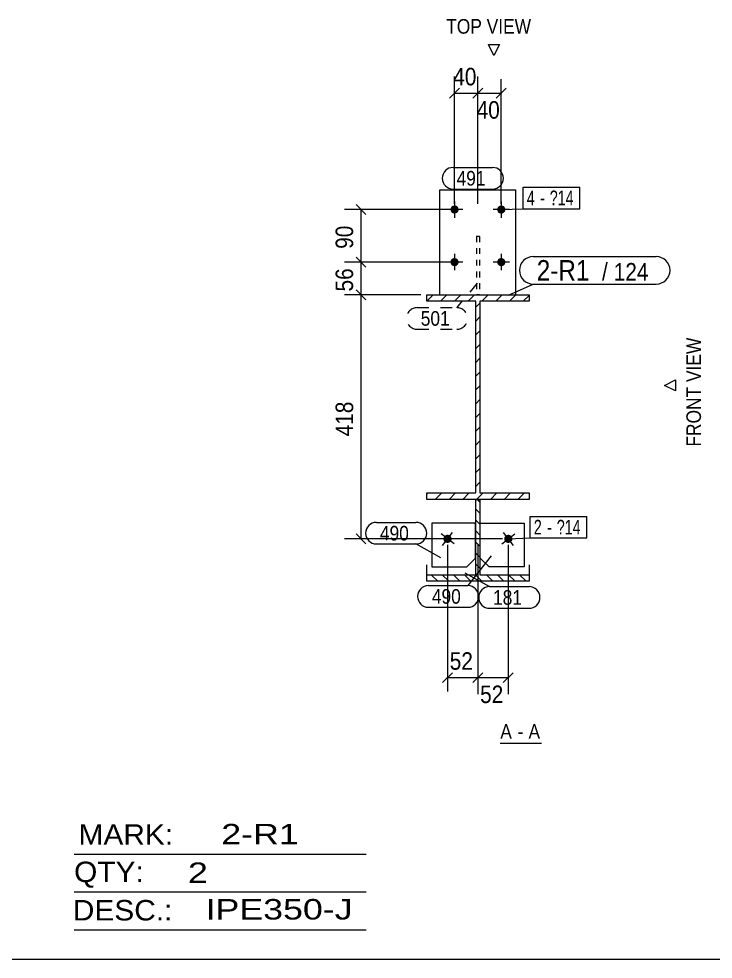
# Model space of a CAD drawing. Header units: millimetres. Extents: x 2 to 825, y 1 to 579.
# Drawn here: x 208 to 326.9, y 5 to 165.9 of the extents above; entities that cross this region are included whole.
import ezdxf

# ---------------------------------------------------------------- set-up
doc = ezdxf.new("R2010")
doc.units = ezdxf.units.MM
for name, pattern in [('XKITLINE00', [0]), ('XKITLINE01', [4, 1, -1, 1, -1]), ('XKITLINE02', [4, 2, -2])]:
    doc.linetypes.add(name, pattern=pattern)
for name, color, linetype, lineweight in [('Bolt', 3, 'Continuous', 0), ('BoltMark', 7, 'Continuous', 0), ('Dimensions', 7, 'Continuous', 0), ('DrawingSheet', 5, 'Continuous', 0), ('OtherObjectType', 7, 'Continuous', 0), ('Part', 2, 'Continuous', 0), ('PartMark', 7, 'Continuous', 0)]:
    doc.layers.add(name, color=color, linetype=linetype, lineweight=lineweight)
doc.styles.add('ARIAL', font='ARIAL.TTF')
doc.styles.add('ARIAL_NARROW', font='ARIALN.TTF')

# ---------------------------------------------------------------- blocks, each defined once
blk = doc.blocks.new('*A2')
at = {"layer": 'Part', "color": 7, "linetype": 'XKITLINE00', "lineweight": 0}
for p, q in [((277.85, 117.58), (278.95, 118.68)), ((277.85, 117.58), (277.85, 117.58)), ((280.21, 117.58), (281.31, 118.68)), ((282.57, 117.58), (283.67, 118.68)), ((284.92, 117.58), (286.02, 118.68)), ((287.28, 117.58), (288.38, 118.68)), ((289.64, 117.58), (290.74, 118.68)), ((292, 117.58), (293.1, 118.68)), ((294.35, 117.58), (295.35, 118.58)), ((286.25, 116.56), (286.95, 117.26)), ((286.25, 114.2), (286.95, 114.9)), ((286.25, 111.84), (286.95, 112.54)), ((286.25, 109.48), (286.95, 110.18)), ((286.25, 107.13), (286.95, 107.83)), ((286.25, 104.77), (286.95, 105.47)), ((286.25, 102.41), (286.95, 103.11)), ((286.25, 100.05), (286.95, 100.75)), ((286.25, 97.7), (286.95, 98.4)), ((286.25, 95.34), (286.95, 96.04)), ((286.25, 92.98), (286.95, 93.68)), ((286.25, 90.62), (286.95, 91.32)), ((286.25, 88.27), (286.95, 88.97)), ((286.25, 85.91), (286.95, 86.61)), ((277.85, 84.58), (278.05, 84.78)), ((279.31, 83.68), (280.41, 84.78)), ((281.67, 83.68), (282.77, 84.78)), ((284.03, 83.68), (285.13, 84.78)), ((286.38, 83.68), (287.48, 84.78)), ((288.74, 83.68), (289.84, 84.78)), ((291.1, 83.68), (292.2, 84.78)), ((293.46, 83.68), (294.56, 84.78))]:
    blk.add_line(p, q, dxfattribs=at)
blk = doc.blocks.new('*A3')
at = {"layer": 'Part', "color": 7, "linetype": 'XKITLINE00', "lineweight": 0}
for p, q in [((286.95, 83.22), (286.49, 83.68)), ((286.95, 81.33), (286.25, 82.03)), ((286.95, 79.45), (286.25, 80.15)), ((286.35, 78.17), (286.25, 78.26)), ((286.95, 77.56), (286.35, 78.17)), ((286.95, 75.67), (286.25, 76.37)), ((286.95, 73.79), (286.25, 74.49)), ((286.95, 71.9), (286.25, 72.6)), ((278.8, 70.62), (278.62, 70.79)), ((279.74, 69.67), (278.8, 70.62)), ((281.63, 69.67), (280.51, 70.79)), ((283.51, 69.67), (282.4, 70.79)), ((285.4, 69.67), (284.29, 70.79)), ((287.29, 69.67), (286.17, 70.79)), ((289.18, 69.67), (288.06, 70.79)), ((291.06, 69.67), (289.95, 70.79)), ((292.95, 69.67), (291.84, 70.79)), ((294.84, 69.67), (293.72, 70.79))]:
    blk.add_line(p, q, dxfattribs=at)
blk = doc.blocks.new('*A58')
at = {"layer": 'Bolt'}
blk.add_hatch(color=3, dxfattribs=at).paths.add_polyline_path([(280.95, 76.4), (280.92, 76.42), (280.9, 76.45), (280.87, 76.47), (280.85, 76.5), (280.83, 76.52), (280.81, 76.55), (280.79, 76.58), (280.78, 76.61), (280.76, 76.64), (280.75, 76.68), (280.74, 76.71), (280.73, 76.74), (280.72, 76.77), (280.71, 76.81), (280.71, 76.84), (280.7, 76.88), (280.7, 76.91), (280.7, 76.94), (280.7, 76.98), (280.71, 77.01), (280.71, 77.05), (280.72, 77.08), (280.73, 77.11), (280.74, 77.15), (280.75, 77.18), (280.76, 77.21), (280.78, 77.24), (280.79, 77.27), (280.81, 77.3), (280.83, 77.33), (280.85, 77.36), (280.87, 77.38), (280.89, 77.41), (280.92, 77.43), (280.94, 77.46), (280.97, 77.48), (281, 77.5), (281.03, 77.52), (281.06, 77.54), (281.09, 77.55), (281.12, 77.57), (281.15, 77.58), (281.18, 77.59), (281.21, 77.6), (281.25, 77.61), (281.28, 77.62), (281.31, 77.62), (281.35, 77.63), (281.38, 77.63), (281.42, 77.63), (281.45, 77.63), (281.49, 77.62), (281.52, 77.62), (281.55, 77.61), (281.59, 77.6), (281.62, 77.59), (281.65, 77.58), (281.68, 77.57), (281.72, 77.55), (281.75, 77.54), (281.78, 77.52), (281.8, 77.5), (281.83, 77.48), (281.86, 77.46), (281.88, 77.44), (281.91, 77.41), (281.93, 77.39), (281.95, 77.36), (281.97, 77.33), (281.99, 77.3), (282.01, 77.27), (282.03, 77.24), (282.04, 77.21), (282.05, 77.18), (282.07, 77.15), (282.08, 77.12), (282.08, 77.08), (282.09, 77.05), (282.1, 77.02), (282.1, 76.98), (282.1, 76.95), (282.1, 76.91), (282.1, 76.88), (282.1, 76.84), (282.09, 76.81), (282.09, 76.78), (282.08, 76.74), (282.07, 76.71), (282.06, 76.68), (282.04, 76.65), (282.03, 76.61), (282.01, 76.58), (281.99, 76.56), (281.97, 76.53), (281.95, 76.5), (281.93, 76.47), (281.91, 76.45), (281.89, 76.42), (281.86, 76.4), (281.83, 76.38), (281.81, 76.36), (281.78, 76.34), (281.75, 76.32), (281.72, 76.3), (281.69, 76.29), (281.65, 76.28), (281.62, 76.26), (281.59, 76.25), (281.56, 76.25), (281.52, 76.24), (281.49, 76.23), (281.45, 76.23), (281.42, 76.23), (281.39, 76.23), (281.35, 76.23), (281.32, 76.23), (281.28, 76.24), (281.25, 76.25), (281.22, 76.25), (281.18, 76.26), (281.15, 76.28), (281.12, 76.29), (281.09, 76.3), (281.06, 76.32), (281.03, 76.34), (281, 76.36), (280.97, 76.38)], flags=17)
at = {"layer": 'Bolt', "color": 3, "linetype": 'XKITLINE00', "lineweight": 0}
for p, q in [((282.51, 76.07), (280.3, 77.79)), ((280.54, 75.82), (282.26, 78.03))]:
    blk.add_line(p, q, dxfattribs=at)
blk = doc.blocks.new('*A59')
at = {"layer": 'Bolt'}
blk.add_hatch(color=3, dxfattribs=at).paths.add_polyline_path([(291.4, 77.5), (291.43, 77.52), (291.46, 77.54), (291.49, 77.55), (291.52, 77.57), (291.55, 77.58), (291.58, 77.59), (291.62, 77.6), (291.65, 77.61), (291.68, 77.62), (291.72, 77.62), (291.75, 77.63), (291.79, 77.63), (291.82, 77.63), (291.85, 77.63), (291.89, 77.62), (291.92, 77.62), (291.96, 77.61), (291.99, 77.6), (292.02, 77.59), (292.05, 77.58), (292.09, 77.57), (292.12, 77.55), (292.15, 77.54), (292.18, 77.52), (292.21, 77.5), (292.23, 77.48), (292.26, 77.46), (292.29, 77.43), (292.31, 77.41), (292.33, 77.38), (292.35, 77.36), (292.37, 77.33), (292.39, 77.3), (292.41, 77.27), (292.43, 77.24), (292.44, 77.21), (292.46, 77.18), (292.47, 77.15), (292.48, 77.11), (292.49, 77.08), (292.49, 77.05), (292.5, 77.01), (292.5, 76.98), (292.5, 76.94), (292.5, 76.91), (292.5, 76.88), (292.5, 76.84), (292.49, 76.81), (292.48, 76.77), (292.48, 76.74), (292.47, 76.71), (292.45, 76.68), (292.44, 76.64), (292.43, 76.61), (292.41, 76.58), (292.39, 76.55), (292.37, 76.52), (292.35, 76.5), (292.33, 76.47), (292.31, 76.45), (292.28, 76.42), (292.26, 76.4), (292.23, 76.38), (292.2, 76.36), (292.18, 76.34), (292.15, 76.32), (292.12, 76.3), (292.08, 76.29), (292.05, 76.28), (292.02, 76.26), (291.99, 76.25), (291.95, 76.25), (291.92, 76.24), (291.89, 76.23), (291.85, 76.23), (291.82, 76.23), (291.78, 76.23), (291.75, 76.23), (291.71, 76.23), (291.68, 76.24), (291.65, 76.25), (291.61, 76.25), (291.58, 76.26), (291.55, 76.28), (291.52, 76.29), (291.49, 76.3), (291.46, 76.32), (291.43, 76.34), (291.4, 76.36), (291.37, 76.38), (291.34, 76.4), (291.32, 76.42), (291.29, 76.45), (291.27, 76.47), (291.25, 76.5), (291.23, 76.53), (291.21, 76.56), (291.19, 76.58), (291.18, 76.61), (291.16, 76.65), (291.15, 76.68), (291.14, 76.71), (291.13, 76.74), (291.12, 76.78), (291.11, 76.81), (291.11, 76.84), (291.1, 76.88), (291.1, 76.91), (291.1, 76.95), (291.1, 76.98), (291.11, 77.02), (291.11, 77.05), (291.12, 77.08), (291.13, 77.12), (291.14, 77.15), (291.15, 77.18), (291.16, 77.21), (291.18, 77.24), (291.19, 77.27), (291.21, 77.3), (291.23, 77.33), (291.25, 77.36), (291.27, 77.39), (291.3, 77.41), (291.32, 77.44), (291.35, 77.46), (291.37, 77.48)], flags=17)
at = {"layer": 'Bolt', "color": 3, "linetype": 'XKITLINE00', "lineweight": 0}
for p, q in [((290.7, 76.07), (292.91, 77.79)), ((290.94, 78.03), (292.66, 75.82))]:
    blk.add_line(p, q, dxfattribs=at)
blk = doc.blocks.new('*A60')
at = {"layer": 'Bolt'}
for points in [[(283.3, 133.25), (283.3, 133.22), (283.29, 133.18), (283.29, 133.15), (283.28, 133.11), (283.27, 133.08), (283.26, 133.05), (283.25, 133.02), (283.23, 132.99), (283.22, 132.95), (283.2, 132.92), (283.18, 132.9), (283.16, 132.87), (283.14, 132.84), (283.12, 132.81), (283.1, 132.79), (283.07, 132.77), (283.05, 132.74), (283.02, 132.72), (282.99, 132.7), (282.96, 132.68), (282.93, 132.67), (282.9, 132.65), (282.87, 132.64), (282.84, 132.63), (282.81, 132.61), (282.77, 132.61), (282.74, 132.6), (282.7, 132.59), (282.67, 132.59), (282.64, 132.59), (282.6, 132.58), (282.57, 132.59), (282.53, 132.59), (282.5, 132.59), (282.47, 132.6), (282.43, 132.61), (282.4, 132.61), (282.37, 132.63), (282.33, 132.64), (282.3, 132.65), (282.27, 132.67), (282.24, 132.68), (282.21, 132.7), (282.18, 132.72), (282.16, 132.74), (282.13, 132.77), (282.11, 132.79), (282.08, 132.81), (282.06, 132.84), (282.04, 132.87), (282.02, 132.9), (282, 132.92), (281.98, 132.95), (281.97, 132.99), (281.96, 133.02), (281.94, 133.05), (281.93, 133.08), (281.92, 133.11), (281.92, 133.15), (281.91, 133.18), (281.91, 133.22), (281.9, 133.25), (281.9, 133.28), (281.9, 133.32), (281.91, 133.35), (281.91, 133.39), (281.92, 133.42), (281.92, 133.45), (281.93, 133.49), (281.94, 133.52), (281.96, 133.55), (281.97, 133.58), (281.98, 133.61), (282, 133.64), (282.02, 133.67), (282.04, 133.7), (282.06, 133.73), (282.08, 133.75), (282.11, 133.78), (282.13, 133.8), (282.16, 133.83), (282.18, 133.85), (282.21, 133.87), (282.24, 133.88), (282.27, 133.9), (282.3, 133.92), (282.33, 133.93), (282.37, 133.94), (282.4, 133.95), (282.43, 133.96), (282.47, 133.97), (282.5, 133.98), (282.53, 133.98), (282.57, 133.98), (282.6, 133.98), (282.64, 133.98), (282.67, 133.98), (282.7, 133.98), (282.74, 133.97), (282.77, 133.96), (282.81, 133.95), (282.84, 133.94), (282.87, 133.93), (282.9, 133.92), (282.93, 133.9), (282.96, 133.88), (282.99, 133.87), (283.02, 133.85), (283.05, 133.83), (283.07, 133.8), (283.1, 133.78), (283.12, 133.75), (283.14, 133.73), (283.16, 133.7), (283.18, 133.67), (283.2, 133.64), (283.22, 133.61), (283.23, 133.58), (283.25, 133.55), (283.26, 133.52), (283.27, 133.49), (283.28, 133.45), (283.29, 133.42), (283.29, 133.39), (283.3, 133.35), (283.3, 133.32), (283.3, 133.28)], [(291.3, 133.25), (291.3, 133.22), (291.29, 133.18), (291.29, 133.15), (291.28, 133.11), (291.27, 133.08), (291.26, 133.05), (291.25, 133.02), (291.23, 132.99), (291.22, 132.95), (291.2, 132.92), (291.18, 132.9), (291.16, 132.87), (291.14, 132.84), (291.12, 132.81), (291.1, 132.79), (291.07, 132.77), (291.05, 132.74), (291.02, 132.72), (290.99, 132.7), (290.96, 132.68), (290.93, 132.67), (290.9, 132.65), (290.87, 132.64), (290.84, 132.63), (290.81, 132.61), (290.77, 132.61), (290.74, 132.6), (290.7, 132.59), (290.67, 132.59), (290.64, 132.59), (290.6, 132.58), (290.57, 132.59), (290.53, 132.59), (290.5, 132.59), (290.47, 132.6), (290.43, 132.61), (290.4, 132.61), (290.37, 132.63), (290.33, 132.64), (290.3, 132.65), (290.27, 132.67), (290.24, 132.68), (290.21, 132.7), (290.18, 132.72), (290.16, 132.74), (290.13, 132.77), (290.11, 132.79), (290.08, 132.81), (290.06, 132.84), (290.04, 132.87), (290.02, 132.9), (290, 132.92), (289.98, 132.95), (289.97, 132.99), (289.96, 133.02), (289.94, 133.05), (289.93, 133.08), (289.92, 133.11), (289.92, 133.15), (289.91, 133.18), (289.91, 133.22), (289.9, 133.25), (289.9, 133.28), (289.9, 133.32), (289.91, 133.35), (289.91, 133.39), (289.92, 133.42), (289.92, 133.45), (289.93, 133.49), (289.94, 133.52), (289.96, 133.55), (289.97, 133.58), (289.98, 133.61), (290, 133.64), (290.02, 133.67), (290.04, 133.7), (290.06, 133.73), (290.08, 133.75), (290.11, 133.78), (290.13, 133.8), (290.16, 133.83), (290.18, 133.85), (290.21, 133.87), (290.24, 133.88), (290.27, 133.9), (290.3, 133.92), (290.33, 133.93), (290.37, 133.94), (290.4, 133.95), (290.43, 133.96), (290.47, 133.97), (290.5, 133.98), (290.53, 133.98), (290.57, 133.98), (290.6, 133.98), (290.64, 133.98), (290.67, 133.98), (290.7, 133.98), (290.74, 133.97), (290.77, 133.96), (290.81, 133.95), (290.84, 133.94), (290.87, 133.93), (290.9, 133.92), (290.93, 133.9), (290.96, 133.88), (290.99, 133.87), (291.02, 133.85), (291.05, 133.83), (291.07, 133.8), (291.1, 133.78), (291.12, 133.75), (291.14, 133.73), (291.16, 133.7), (291.18, 133.67), (291.2, 133.64), (291.22, 133.61), (291.23, 133.58), (291.25, 133.55), (291.26, 133.52), (291.27, 133.49), (291.28, 133.45), (291.29, 133.42), (291.29, 133.39), (291.3, 133.35), (291.3, 133.32), (291.3, 133.28)], [(283.3, 124.25), (283.3, 124.22), (283.29, 124.18), (283.29, 124.15), (283.28, 124.11), (283.27, 124.08), (283.26, 124.05), (283.25, 124.02), (283.23, 123.99), (283.22, 123.95), (283.2, 123.92), (283.18, 123.9), (283.16, 123.87), (283.14, 123.84), (283.12, 123.81), (283.1, 123.79), (283.07, 123.77), (283.05, 123.74), (283.02, 123.72), (282.99, 123.7), (282.96, 123.68), (282.93, 123.67), (282.9, 123.65), (282.87, 123.64), (282.84, 123.63), (282.81, 123.61), (282.77, 123.61), (282.74, 123.6), (282.7, 123.59), (282.67, 123.59), (282.64, 123.59), (282.6, 123.58), (282.57, 123.59), (282.53, 123.59), (282.5, 123.59), (282.47, 123.6), (282.43, 123.61), (282.4, 123.61), (282.37, 123.63), (282.33, 123.64), (282.3, 123.65), (282.27, 123.67), (282.24, 123.68), (282.21, 123.7), (282.18, 123.72), (282.16, 123.74), (282.13, 123.77), (282.11, 123.79), (282.08, 123.81), (282.06, 123.84), (282.04, 123.87), (282.02, 123.9), (282, 123.92), (281.98, 123.95), (281.97, 123.99), (281.96, 124.02), (281.94, 124.05), (281.93, 124.08), (281.92, 124.11), (281.92, 124.15), (281.91, 124.18), (281.91, 124.22), (281.9, 124.25), (281.9, 124.28), (281.9, 124.32), (281.91, 124.35), (281.91, 124.39), (281.92, 124.42), (281.92, 124.45), (281.93, 124.49), (281.94, 124.52), (281.96, 124.55), (281.97, 124.58), (281.98, 124.61), (282, 124.64), (282.02, 124.67), (282.04, 124.7), (282.06, 124.73), (282.08, 124.75), (282.11, 124.78), (282.13, 124.8), (282.16, 124.83), (282.18, 124.85), (282.21, 124.87), (282.24, 124.88), (282.27, 124.9), (282.3, 124.92), (282.33, 124.93), (282.37, 124.94), (282.4, 124.95), (282.43, 124.96), (282.47, 124.97), (282.5, 124.98), (282.53, 124.98), (282.57, 124.98), (282.6, 124.98), (282.64, 124.98), (282.67, 124.98), (282.7, 124.98), (282.74, 124.97), (282.77, 124.96), (282.81, 124.95), (282.84, 124.94), (282.87, 124.93), (282.9, 124.92), (282.93, 124.9), (282.96, 124.88), (282.99, 124.87), (283.02, 124.85), (283.05, 124.83), (283.07, 124.8), (283.1, 124.78), (283.12, 124.75), (283.14, 124.73), (283.16, 124.7), (283.18, 124.67), (283.2, 124.64), (283.22, 124.61), (283.23, 124.58), (283.25, 124.55), (283.26, 124.52), (283.27, 124.49), (283.28, 124.45), (283.29, 124.42), (283.29, 124.39), (283.3, 124.35), (283.3, 124.32), (283.3, 124.28)], [(291.3, 124.25), (291.3, 124.22), (291.29, 124.18), (291.29, 124.15), (291.28, 124.11), (291.27, 124.08), (291.26, 124.05), (291.25, 124.02), (291.23, 123.99), (291.22, 123.95), (291.2, 123.92), (291.18, 123.9), (291.16, 123.87), (291.14, 123.84), (291.12, 123.81), (291.1, 123.79), (291.07, 123.77), (291.05, 123.74), (291.02, 123.72), (290.99, 123.7), (290.96, 123.68), (290.93, 123.67), (290.9, 123.65), (290.87, 123.64), (290.84, 123.63), (290.81, 123.61), (290.77, 123.61), (290.74, 123.6), (290.7, 123.59), (290.67, 123.59), (290.64, 123.59), (290.6, 123.58), (290.57, 123.59), (290.53, 123.59), (290.5, 123.59), (290.47, 123.6), (290.43, 123.61), (290.4, 123.61), (290.37, 123.63), (290.33, 123.64), (290.3, 123.65), (290.27, 123.67), (290.24, 123.68), (290.21, 123.7), (290.18, 123.72), (290.16, 123.74), (290.13, 123.77), (290.11, 123.79), (290.08, 123.81), (290.06, 123.84), (290.04, 123.87), (290.02, 123.9), (290, 123.92), (289.98, 123.95), (289.97, 123.99), (289.96, 124.02), (289.94, 124.05), (289.93, 124.08), (289.92, 124.11), (289.92, 124.15), (289.91, 124.18), (289.91, 124.22), (289.9, 124.25), (289.9, 124.28), (289.9, 124.32), (289.91, 124.35), (289.91, 124.39), (289.92, 124.42), (289.92, 124.45), (289.93, 124.49), (289.94, 124.52), (289.96, 124.55), (289.97, 124.58), (289.98, 124.61), (290, 124.64), (290.02, 124.67), (290.04, 124.7), (290.06, 124.73), (290.08, 124.75), (290.11, 124.78), (290.13, 124.8), (290.16, 124.83), (290.18, 124.85), (290.21, 124.87), (290.24, 124.88), (290.27, 124.9), (290.3, 124.92), (290.33, 124.93), (290.37, 124.94), (290.4, 124.95), (290.43, 124.96), (290.47, 124.97), (290.5, 124.98), (290.53, 124.98), (290.57, 124.98), (290.6, 124.98), (290.64, 124.98), (290.67, 124.98), (290.7, 124.98), (290.74, 124.97), (290.77, 124.96), (290.81, 124.95), (290.84, 124.94), (290.87, 124.93), (290.9, 124.92), (290.93, 124.9), (290.96, 124.88), (290.99, 124.87), (291.02, 124.85), (291.05, 124.83), (291.07, 124.8), (291.1, 124.78), (291.12, 124.75), (291.14, 124.73), (291.16, 124.7), (291.18, 124.67), (291.2, 124.64), (291.22, 124.61), (291.23, 124.58), (291.25, 124.55), (291.26, 124.52), (291.27, 124.49), (291.28, 124.45), (291.29, 124.42), (291.29, 124.39), (291.3, 124.35), (291.3, 124.32), (291.3, 124.28)]]:
    blk.add_hatch(color=3, dxfattribs=at).paths.add_polyline_path(points, flags=17)
at = {"layer": 'Bolt', "color": 3, "linetype": 'XKITLINE00', "lineweight": 0}
for p, q in [((282.6, 134.68), (282.6, 131.88)), ((290.6, 134.68), (290.6, 131.88)), ((284, 133.28), (281.2, 133.28)), ((292, 133.28), (289.2, 133.28)), ((282.6, 125.68), (282.6, 122.88)), ((290.6, 125.68), (290.6, 122.88)), ((284, 124.28), (281.2, 124.28)), ((292, 124.28), (289.2, 124.28))]:
    blk.add_line(p, q, dxfattribs=at)
blk = doc.blocks.new('*A61')
at = {"layer": 'Part', "color": 2, "linetype": 'XKITLINE00', "lineweight": 0}
for p, q in [((277.85, 117.58), (277.85, 118.68)), ((277.85, 118.68), (295.35, 118.68)), ((286.25, 117.58), (277.85, 117.58)), ((286.25, 84.78), (286.25, 117.58)), ((295.35, 117.58), (286.95, 117.58)), ((286.95, 117.58), (286.95, 84.78)), ((295.35, 118.68), (295.35, 117.58)), ((277.85, 83.68), (277.85, 84.78)), ((277.85, 84.78), (286.25, 84.78)), ((295.35, 83.68), (277.85, 83.68)), ((286.95, 84.78), (295.35, 84.78)), ((295.35, 84.78), (295.35, 83.68))]:
    blk.add_line(p, q, dxfattribs=at)
blk = doc.blocks.new('*A62')
at = {"layer": 'Part', "color": 2, "linetype": 'XKITLINE00', "lineweight": 0}
for p, q in [((286.2, 79.63), (278.7, 79.63)), ((278.7, 79.63), (278.7, 72.13)), ((286.2, 73.63), (286.2, 79.63)), ((284.7, 72.13), (286.2, 73.63)), ((278.7, 72.13), (284.7, 72.13))]:
    blk.add_line(p, q, dxfattribs=at)
blk = doc.blocks.new('*A63')
at = {"layer": 'Part', "color": 2, "linetype": 'XKITLINE00', "lineweight": 0}
for p, q in [((287, 73.63), (287, 79.63)), ((287, 79.63), (294.5, 79.63)), ((294.5, 79.63), (294.5, 72.13)), ((288.5, 72.13), (287, 73.63)), ((294.5, 72.13), (288.5, 72.13))]:
    blk.add_line(p, q, dxfattribs=at)
blk = doc.blocks.new('*A64')
at = {"layer": 'Part', "color": 7, "linetype": 'XKITLINE01', "lineweight": 0}
for p, q in [((286.85, 128.68), (286.35, 128.68)), ((286.35, 128.68), (286.35, 118.68)), ((286.85, 128.68), (286.85, 118.68)), ((286.85, 118.68), (286.35, 118.68))]:
    blk.add_line(p, q, dxfattribs=at)
blk = doc.blocks.new('*A65')
at = {"layer": 'Part', "color": 2, "linetype": 'XKITLINE00', "lineweight": 0}
for p, q in [((280.1, 118.68), (280.1, 136.68)), ((280.1, 136.68), (293.1, 136.68)), ((293.1, 118.68), (293.1, 136.68))]:
    blk.add_line(p, q, dxfattribs=at)
at = {"layer": 'Part', "color": 7, "linetype": 'XKITLINE01', "lineweight": 0}
blk.add_line((280.1, 118.68), (293.1, 118.68), dxfattribs=at)
blk = doc.blocks.new('*A66')
at = {"layer": 'Part', "color": 2, "linetype": 'XKITLINE00', "lineweight": 0}
for p, q in [((286.25, 70.79), (286.25, 83.68)), ((286.25, 83.68), (286.95, 83.68)), ((286.95, 83.68), (286.95, 83.68)), ((286.95, 83.68), (286.95, 70.79)), ((277.85, 69.67), (277.85, 72.47)), ((295.35, 72.47), (295.35, 69.67)), ((277.85, 70.79), (286.25, 70.79)), ((295.35, 69.67), (277.85, 69.67)), ((286.95, 70.79), (295.35, 70.79))]:
    blk.add_line(p, q, dxfattribs=at)
blk = doc.blocks.new('*A67')
at = {"layer": 'DrawingSheet', "color": 5, "linetype": 'XKITLINE00', "lineweight": 0}
blk.add_line((5, 5), (825, 5), dxfattribs=at)
blk = doc.blocks.new('*A71')
at = {"layer": 'OtherObjectType', "color": 6, "linetype": 'XKITLINE00', "lineweight": 0}
for p, q in [((217.5, 23), (267.5, 23)), ((217.5, 16.5), (267.5, 16.5)), ((217.5, 10), (267.5, 10))]:
    blk.add_line(p, q, dxfattribs=at)
at = {"layer": 'OtherObjectType', "color": 6, "style": 'ARIAL_NARROW'}
for s, width, p in [('MARK:', 1.275, (218.27, 24.58)), ('2-R1', 1.525501, (242.69, 24.65)), ('QTY:', 1.275, (217.5, 18.19)), ('2', 1.525501, (236.99, 18.05)), ('DESC.:', 1.275, (217.29, 11.63)), ('IPE350-J', 1.525501, (240, 11.79))]:
    blk.add_text(s, height=3.5, dxfattribs=dict(at, width=width)).set_placement(p)
blk = doc.blocks.new('*A159')
at = {"layer": 'Dimensions', "color": 7, "linetype": 'XKITLINE00', "lineweight": 0}
for p, q in [((265.75, 119.53), (267.45, 117.84)), ((276.85, 118.68), (263.75, 118.68)), ((266.6, 76.93), (266.6, 118.68)), ((265.75, 77.78), (267.45, 76.08)), ((290.8, 76.93), (263.75, 76.93))]:
    blk.add_line(p, q, dxfattribs=at)
at = {"layer": 'Dimensions', "color": 3}
for p in [(266.6, 118.68), (266.6, 76.93)]:
    blk.add_point(p, dxfattribs=at)
at = {"layer": 'Dimensions', "color": 3, "style": 'ARIAL', "width": 0.85}
blk.add_text('418', height=3, rotation=90.0002, dxfattribs=at).set_placement((265.25, 94.47))
blk = doc.blocks.new('*A160')
at = {"layer": 'Dimensions', "color": 7, "linetype": 'XKITLINE00', "lineweight": 0}
for p, q in [((281.6, 124.28), (263.75, 124.28)), ((265.75, 125.13), (267.45, 123.44)), ((266.6, 118.68), (266.6, 124.28)), ((265.75, 119.53), (267.45, 117.84)), ((276.85, 118.68), (263.75, 118.68))]:
    blk.add_line(p, q, dxfattribs=at)
at = {"layer": 'Dimensions', "color": 3}
for p in [(266.6, 124.28), (266.6, 118.68)]:
    blk.add_point(p, dxfattribs=at)
at = {"layer": 'Dimensions', "color": 3, "style": 'ARIAL', "width": 0.85}
blk.add_text('56', height=3, rotation=90.0002, dxfattribs=at).set_placement((265.25, 119.26))
blk = doc.blocks.new('*A161')
at = {"layer": 'Dimensions', "color": 7, "linetype": 'XKITLINE00', "lineweight": 0}
for p, q in [((265.75, 134.13), (267.45, 132.44)), ((281.6, 133.28), (263.75, 133.28)), ((266.6, 124.28), (266.6, 133.28)), ((281.6, 124.28), (263.75, 124.28)), ((265.75, 125.13), (267.45, 123.44))]:
    blk.add_line(p, q, dxfattribs=at)
at = {"layer": 'Dimensions', "color": 3}
for p in [(266.6, 133.28), (266.6, 124.28)]:
    blk.add_point(p, dxfattribs=at)
at = {"layer": 'Dimensions', "color": 3, "style": 'ARIAL', "width": 0.85}
blk.add_text('90', height=3, rotation=90.0002, dxfattribs=at).set_placement((265.25, 126.56))
blk = doc.blocks.new('*A162')
at = {"layer": 'Dimensions', "color": 7, "linetype": 'XKITLINE00', "lineweight": 0}
for p, q in [((281.4, 75.93), (281.4, 50.78)), ((286.6, 75.93), (286.6, 50.78)), ((282.25, 54.03), (280.55, 52.34)), ((281.4, 53.18), (286.6, 53.18)), ((287.45, 54.03), (285.75, 52.34))]:
    blk.add_line(p, q, dxfattribs=at)
at = {"layer": 'Dimensions', "color": 3}
for p in [(281.4, 53.18), (286.6, 53.18)]:
    blk.add_point(p, dxfattribs=at)
at = {"layer": 'Dimensions', "color": 3, "style": 'ARIAL', "width": 0.85}
blk.add_text('52', height=3, dxfattribs=at).set_placement((281.78, 54.53))
blk = doc.blocks.new('*A163')
at = {"layer": 'Dimensions', "color": 7, "linetype": 'XKITLINE00', "lineweight": 0}
for p, q in [((286.6, 75.93), (286.6, 50.33)), ((291.8, 75.93), (291.8, 50.33)), ((287.45, 54.03), (285.75, 52.34)), ((286.6, 53.18), (291.8, 53.18)), ((292.65, 54.03), (290.95, 52.34))]:
    blk.add_line(p, q, dxfattribs=at)
at = {"layer": 'Dimensions', "color": 3}
for p in [(286.6, 53.18), (291.8, 53.18)]:
    blk.add_point(p, dxfattribs=at)
at = {"layer": 'Dimensions', "color": 3, "style": 'ARIAL', "width": 0.85}
blk.add_text('52', height=3, dxfattribs=at).set_placement((286.98, 48.83))
blk = doc.blocks.new('*A164')
at = {"layer": 'Dimensions', "color": 7, "linetype": 'XKITLINE00', "lineweight": 0}
for p, q in [((282.6, 134.28), (282.6, 156.03)), ((286.6, 134.28), (286.6, 156.03)), ((283.45, 154.03), (281.75, 152.34)), ((282.6, 153.18), (286.6, 153.18)), ((287.45, 154.03), (285.75, 152.34))]:
    blk.add_line(p, q, dxfattribs=at)
at = {"layer": 'Dimensions', "color": 3}
for p in [(282.6, 153.18), (286.6, 153.18)]:
    blk.add_point(p, dxfattribs=at)
at = {"layer": 'Dimensions', "color": 3, "style": 'ARIAL', "width": 0.85}
blk.add_text('40', height=3, dxfattribs=at).set_placement((282.38, 154.53))
blk = doc.blocks.new('*A165')
at = {"layer": 'Dimensions', "color": 7, "linetype": 'XKITLINE00', "lineweight": 0}
for p, q in [((286.6, 134.28), (286.6, 155.58)), ((290.6, 134.28), (290.6, 155.58)), ((287.45, 154.03), (285.75, 152.34)), ((286.6, 153.18), (290.6, 153.18)), ((291.45, 154.03), (289.75, 152.34))]:
    blk.add_line(p, q, dxfattribs=at)
at = {"layer": 'Dimensions', "color": 3}
for p in [(286.6, 153.18), (290.6, 153.18)]:
    blk.add_point(p, dxfattribs=at)
at = {"layer": 'Dimensions', "color": 3, "style": 'ARIAL', "width": 0.85}
blk.add_text('40', height=3, dxfattribs=at).set_placement((286.38, 148.83))
blk = doc.blocks.new('*A166')
at = {"layer": 'BoltMark', "color": 7, "linetype": 'XKITLINE00', "lineweight": 0}
for p, q in [((295.57, 80.78), (305.26, 80.78)), ((295.57, 77.08), (295.57, 80.78)), ((305.26, 77.08), (305.26, 80.78)), ((291.8, 76.93), (295.57, 77.08)), ((295.57, 77.08), (305.26, 77.08))]:
    blk.add_line(p, q, dxfattribs=at)
at = {"layer": 'BoltMark', "color": 3, "style": 'ARIAL_NARROW', "width": 0.85}
for s, p in [('2', (296.17, 77.68)), ('?14', (300.1, 77.68)), ('-', (298.44, 77.68))]:
    blk.add_text(s, height=2.5, dxfattribs=at).set_placement(p)
blk = doc.blocks.new('*A167')
at = {"layer": 'BoltMark', "color": 7, "linetype": 'XKITLINE00', "lineweight": 0}
for p, q in [((294.37, 137.13), (304.06, 137.13)), ((294.37, 133.43), (294.37, 137.13)), ((304.06, 133.43), (304.06, 137.13)), ((290.6, 133.28), (294.37, 133.43)), ((294.37, 133.43), (304.06, 133.43))]:
    blk.add_line(p, q, dxfattribs=at)
at = {"layer": 'BoltMark', "color": 3, "style": 'ARIAL_NARROW', "width": 0.85}
for s, p in [('4', (294.97, 134.03)), ('?14', (298.9, 134.03)), ('-', (297.24, 134.03))]:
    blk.add_text(s, height=2.5, dxfattribs=at).set_placement(p)
blk = doc.blocks.new('*A168')
at = {"layer": 'PartMark', "color": 7, "linetype": 'XKITLINE00', "lineweight": 0}
for p, q in [((269.23, 79.75), (275.99, 79.75)), ((269.23, 76.05), (275.99, 76.05)), ((280.23, 73.66), (275.99, 76.05))]:
    blk.add_line(p, q, dxfattribs=at)
for centre, start, end in [((269.23, 77.9), 90, 270), ((275.99, 77.9), 270, 90)]:
    blk.add_arc(centre, 1.85, start, end, dxfattribs=at)
at = {"layer": 'PartMark', "color": 3, "style": 'ARIAL', "width": 0.85}
blk.add_text('490', height=2.5, dxfattribs=at).set_placement((269.83, 76.65))
blk = doc.blocks.new('*A169')
at = {"layer": 'PartMark', "color": 7, "linetype": 'XKITLINE00', "lineweight": 0}
for p, q in [((288.88, 74.01), (284.88, 68.93)), ((278.12, 68.93), (284.88, 68.93)), ((278.12, 65.23), (284.88, 65.23))]:
    blk.add_line(p, q, dxfattribs=at)
for centre, start, end in [((278.12, 67.08), 90, 270), ((284.88, 67.08), 270, 90)]:
    blk.add_arc(centre, 1.85, start, end, dxfattribs=at)
at = {"layer": 'PartMark', "color": 3, "style": 'ARIAL', "width": 0.85}
blk.add_text('490', height=2.5, dxfattribs=at).set_placement((278.72, 65.83))
blk = doc.blocks.new('*A170')
at = {"layer": 'PartMark', "color": 7, "linetype": 'XKITLINE02', "lineweight": 0}
for p, q in [((286.48, 120.71), (282.98, 116.5)), ((276.22, 116.5), (282.98, 116.5)), ((276.22, 112.8), (282.98, 112.8))]:
    blk.add_line(p, q, dxfattribs=at)
for centre, start, end in [((276.22, 114.65), 90, 270), ((282.98, 114.65), 270, 90)]:
    blk.add_arc(centre, 1.85, start, end, dxfattribs=at)
at = {"layer": 'PartMark', "color": 3, "style": 'ARIAL', "width": 0.85}
blk.add_text('501', height=2.5, dxfattribs=at).set_placement((276.82, 113.4))
blk = doc.blocks.new('*A171')
at = {"layer": 'PartMark', "color": 7, "linetype": 'XKITLINE00', "lineweight": 0}
for p, q in [((282.35, 140.48), (289.11, 140.48)), ((282.35, 136.78), (289.11, 136.78))]:
    blk.add_line(p, q, dxfattribs=at)
for centre, start, end in [((282.35, 138.63), 90, 270), ((289.11, 138.63), 270, 90)]:
    blk.add_arc(centre, 1.85, start, end, dxfattribs=at)
at = {"layer": 'PartMark', "color": 3, "style": 'ARIAL', "width": 0.85}
blk.add_text('491', height=2.5, dxfattribs=at).set_placement((282.95, 137.38))
blk = doc.blocks.new('*A172')
at = {"layer": 'PartMark', "color": 7, "linetype": 'XKITLINE00', "lineweight": 0}
for p, q in [((296.07, 125.23), (317.12, 125.23)), ((291.82, 118.64), (296.07, 120.53)), ((296.07, 120.53), (317.12, 120.53))]:
    blk.add_line(p, q, dxfattribs=at)
for centre, start, end in [((296.07, 122.88), 90, 270), ((317.12, 122.88), 270, 90)]:
    blk.add_arc(centre, 2.35, start, end, dxfattribs=at)
at = {"layer": 'PartMark', "color": 1, "style": 'ARIAL', "width": 0.85}
blk.add_text('2-R1', height=3.5, dxfattribs=at).set_placement((296.67, 121.13))
at = {"layer": 'PartMark', "color": 3, "style": 'ARIAL', "width": 0.85}
for s, p in [('/', (307.83, 121.13)), ('124', (309.84, 121.13))]:
    blk.add_text(s, height=3, dxfattribs=at).set_placement(p)
blk = doc.blocks.new('*A173')
at = {"layer": 'PartMark', "color": 7, "linetype": 'XKITLINE00', "lineweight": 0}
for p, q in [((284.35, 71.14), (288.59, 68.75)), ((288.59, 68.75), (295.36, 68.75)), ((288.59, 65.05), (295.36, 65.05))]:
    blk.add_line(p, q, dxfattribs=at)
for centre, start, end in [((288.59, 66.9), 90, 270), ((295.36, 66.9), 270, 90)]:
    blk.add_arc(centre, 1.85, start, end, dxfattribs=at)
at = {"layer": 'PartMark', "color": 3, "style": 'ARIAL', "width": 0.85}
blk.add_text('181', height=2.5, dxfattribs=at).set_placement((289.19, 65.65))
blk = doc.blocks.new('*A174')
at = {"layer": 'OtherObjectType', "color": 7, "linetype": 'XKITLINE00', "lineweight": 0}
for p, q in [((289.33, 159.63), (288.4, 161.51)), ((288.4, 161.51), (290.27, 161.51)), ((290.27, 161.51), (289.33, 159.63)), ((289.33, 159.63), (289.33, 159.63)), ((318.52, 103.18), (320.39, 104.12)), ((320.39, 102.25), (318.52, 103.18)), ((318.52, 103.18), (318.52, 103.18)), ((320.39, 104.12), (320.39, 102.25)), ((290.43, 41.98), (297.49, 41.98))]:
    blk.add_line(p, q, dxfattribs=at)
at = {"layer": 'OtherObjectType', "color": 7, "style": 'ARIAL', "width": 0.85}
for s, p in [('TOP VIEW', (281.18, 163.38)), ('A', (290.43, 42.73)), ('A', (295.26, 42.73)), ('-', (293.4, 42.73))]:
    blk.add_text(s, height=2.5, dxfattribs=at).set_placement(p)
blk.add_text('FRONT VIEW', height=2.5, rotation=90, dxfattribs=at).set_placement((324.77, 92.72))

msp = doc.modelspace()

# ---------------------------------------------------------------- block references
at = {"lineweight": 0}
for name in ['*A67', '*A164', '*A165', '*A171', '*A167', '*A65', '*A161', '*A60', '*A64', '*A160', '*A172', '*A170', '*A159', '*A2', '*A61', '*A66', '*A3', '*A166', '*A168', '*A62', '*A63', '*A58', '*A59', '*A162', '*A163', '*A169', '*A173', '*A71']:
    msp.add_blockref(name, (0, 0), dxfattribs=at)
at = {"layer": 'OtherObjectType', "lineweight": 0}
msp.add_blockref('*A174', (0, 0), dxfattribs=at)

doc.saveas('drawing.dxf')
